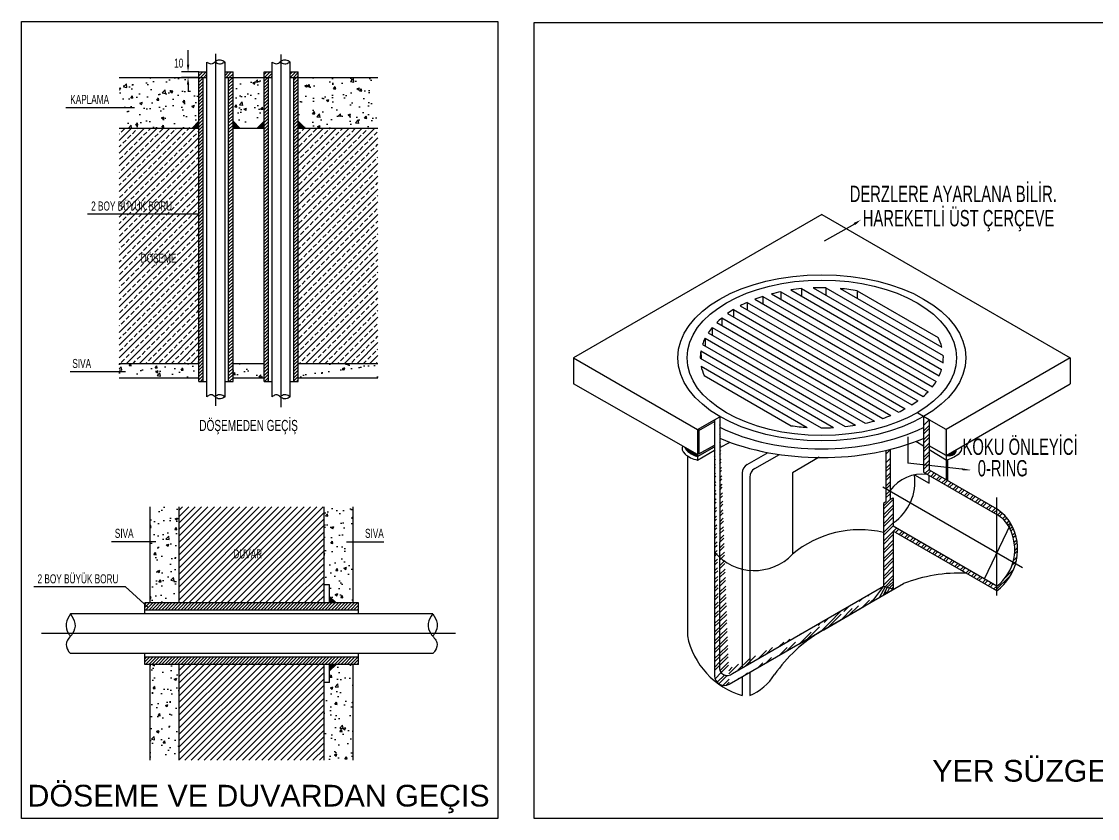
# Model space of a CAD drawing. Header units: centimetres. Extents: x -13133 to 30552, y -2 to 4552.
# Drawn here: x 26789 to 27315, y 938 to 1328 of the extents above; entities that cross this region are included whole.
import ezdxf
from ezdxf.enums import TextEntityAlignment as Align

# ---------------------------------------------------------------- set-up
doc = ezdxf.new("R2010")
doc.units = ezdxf.units.CM
for name, color, linetype in [('MEP-DETAYLAR', 111, 'CONTINUOUS'), ('MTY-CİHAZ', 135, 'CONTINUOUS'), ('ROTAS-VANA', 1, 'CONTINUOUS'), ('T-DETAIL-YAZI', 3, 'CONTINUOUS')]:
    doc.layers.add(name, color=color, linetype=linetype)
doc.layers.add('Renkli Tarama', color=7, linetype='CONTINUOUS', lineweight=0)
doc.styles.add('ÇAP', font='arial.ttf')

# ---------------------------------------------------------------- blocks, each defined once
blk = doc.blocks.new('SIHHİ DETAYLAR')
at = {"layer": 'MEP-DETAYLAR'}
h = blk.add_hatch(dxfattribs=at)
h.set_pattern_fill('AR-CONC', color=11, scale=1.772087011205203, angle=-6.4659804971e-05, style=0)
h.set_pattern_definition([(49.99993534019501, (299.5303438195551, 1462.376774591161), (12.71047327745981, -1.112036777387032), [1.329065258403902, -14.61971784244293]), (354.999935340195, (299.5303438195551, 1462.376774591161), (-2.458779318135567, 13.32950187541127), [1.063252206723122, -11.69577427395434]), (100.4513353401949, (300.5895498926693, 1462.284104940889), (10.25170339968811, 12.21745700566372), [1.129531627907506, -12.42484829684166]), (46.18413534019505, (299.5303478191781, 1465.920948613551), (18.91243669080594, -2.93316229718708), [1.993597887605849, -21.92957676366436]), (96.63553534019479, (301.1063840497227, 1465.676517433137), (16.5630558844655, 17.26219757221906), [1.694297495023858, -18.63726946815634]), (351.184135340195, (299.5303478191781, 1465.920948613551), (16.5630424092633, 17.2622105089104), [1.594878310084683, -17.54366141093152]), (20.99993534019503, (301.302433830424, 1465.034903108084), (10.57770428779004, -7.134769003362988), [1.329065258403902, -14.61971784244293]), (325.999935340195, (301.302433830424, 1465.034903108084), (4.311773895142836, 12.85028489408108), [1.063252206723122, -11.69577427395434]), (71.45133534019503, (302.1839088095876, 1464.440338461369), (14.88948251640694, 5.715504236200883), [1.129531627907518, -12.42484829684183]), (37.49993534019502, (299.5303438195551, 1462.376774591161), (0.2154898740271162, 5.89916850166283), [0, -11.55400731305791, 0, -11.87298297507485, 0, -11.74007644923446]), (7.499935340195024, (299.5303438195551, 1462.376774591161), (4.661828991078278, 6.989313455946337), [0, -6.769372382803876, 0, -11.28819426137714, 0, -4.474519703293138]), (327.499935340195, (295.5785897845344, 1462.376779050857), (9.459797603241471, -0.3997026280313822), [0, -4.430217528012986, 0, -13.82227868740051, 0, -18.34110056597377]), (317.499935340195, (293.8065027733392, 1462.376781050698), (10.33456836000165, 1.773935726647232), [0, -5.75928278641691, 0, -9.179410718042952, 0, -13.02483953235824])])
h.paths.add_polyline_path([(1282.466695033625, 976.0572968008345), (1285.873217112123, 979.4638111906823), (1285.873241265624, 1000.866511113301), (1246.887327019212, 1000.866555109969), (1246.887299021327, 976.057336953061)])
h.paths.add_polyline_path([(1302.530835017474, 979.463792392111), (1305.93734940738, 976.0572703135549), (1314.387235887669, 976.0572607776267), (1317.793757966166, 979.4637751674745), (1317.793782119668, 1000.866475090151), (1302.530859170976, 1000.86649231473)])
h.paths.add_polyline_path([(1373.437286273722, 976.0571941381204), (1373.437314271548, 1000.866412294912), (1334.45140002502, 1000.866456291522), (1334.451375871518, 979.4637563689612), (1337.857890261424, 976.057234290347)])
h.paths.add_polyline_path([(1373.437148284254, 853.7831903650076), (1373.437156283617, 860.8715384097886), (1334.451242037088, 860.8715824064566), (1334.451234037726, 853.7832343616172)])
h.paths.add_polyline_path([(1317.793616132374, 853.7832531601889), (1317.793624131736, 860.8716012050281), (1302.530701183044, 860.8716184296064), (1302.530693183682, 853.7832703848252)])
h.paths.add_polyline_path([(1285.873075278388, 853.7832891833388), (1285.873083277692, 860.8716372281197), (1246.887169031281, 860.871681224904), (1246.88716103186, 853.7833331800648)])
h = blk.add_hatch(dxfattribs=at)
h.set_pattern_fill('ANSI31', color=11, scale=8.860435056026018, angle=-6.4659804971e-05, style=0)
h.set_pattern_definition([(44.99993534019503, (299.5303438195551, 1462.376774591161), (-0.7831583302309574, 0.7831600978627962), [])])
h.paths.add_polyline_path([(1285.873244265414, 1003.524641630123), (1285.873241265624, 1000.866511113301), (1289.77183269037, 1000.866506713675), (1289.77183569016, 1003.524637230439)])
h.paths.add_polyline_path([(1298.632270746137, 1003.524627231236), (1298.632267746405, 1000.866496714414), (1302.530859170976, 1000.86649231473), (1302.530862170766, 1003.524622831552)])
h.paths.add_polyline_path([(1317.793785119458, 1003.524605606915), (1317.793782119668, 1000.866475090151), (1321.692373544298, 1000.866470690409), (1321.692376544088, 1003.524601207289)])
h.paths.add_polyline_path([(1334.45140002502, 1000.866456291522), (1334.45140302481, 1003.524586808402), (1330.552811600181, 1003.524591208028), (1330.55280860039, 1000.866460691206)])
h.paths.add_polyline_path([(1334.45140002502, 1000.866456291522), (1332.324895611586, 1000.866458691365), (1332.324727624451, 852.0111497502656), (1334.451232037885, 852.011147350422)])
h.paths.add_polyline_path([(1319.920286533103, 1000.866472690366), (1317.793782119668, 1000.866475090151), (1317.793614132533, 852.0111661489937), (1319.920118545968, 852.0111637492082)])
h.paths.add_polyline_path([(1302.530859170976, 1000.86649231473), (1300.4043547576, 1000.866494714573), (1300.404186770407, 852.0111857734155), (1302.530691183841, 852.0111833735718)])
h.paths.add_polyline_path([(1287.999745679117, 1000.866508713458), (1285.873241265624, 1000.866511113301), (1285.873073278489, 852.0112021721434), (1287.999577691924, 852.011199772358)])
h = blk.add_hatch(dxfattribs=at)
h.set_pattern_fill('ANSI33', color=11, scale=17.72087011205204, angle=-6.4659804971e-05, style=0)
h.set_pattern_definition([(44.99993534019503, (-23228.76909131723, -5139.12086246931), (-3.132633320923829, 3.132640391451184), []), (44.99993534019503, (-23225.6364544663, -5139.12086600461), (-3.132633320923829, 3.132640391451184), [2.215108764006496, -1.107554382003248])])
h.paths.add_polyline_path([(1373.437286273722, 976.0571941381204), (1334.451372027193, 976.0572381347301), (1334.451242037088, 860.8715824064566), (1373.437156283617, 860.8715384097886)])
h.paths.add_polyline_path([(1285.873213267798, 976.0572929564514), (1246.887299021327, 976.057336953061), (1246.887251686043, 934.1130080246367), (1285.873165932513, 934.112964028027)])
h.paths.add_polyline_path([(1285.873165932513, 934.112964028027), (1246.887251686043, 934.1130080246367), (1246.887169031281, 860.871681224904), (1285.873083277692, 860.8716372281197)])
h.paths.add_polyline_path([(1231.816083395824, 934.3837837356842), (1275.211118896346, 934.3837347632506), (1275.211127824295, 942.2948374918195), (1231.816092323773, 942.2948864642531)], flags=9)
h.paths.add_polyline_path([(1255.844209238683, 907.8157115220674), (1273.965908555692, 907.8156910712133), (1273.965918911999, 916.9925702364416), (1255.844219595048, 916.9925906872377)], flags=24)
h = blk.add_hatch(dxfattribs=at)
h.set_pattern_fill('STEEL', color=256, scale=0.9569269860508102, angle=-6.4659804971e-05, style=0)
h.set_pattern_definition([(44.99993534019503, (1560.380687567638, 806.388622448081), (-2.148359931489562, 2.148364780457221), []), (44.99993534019503, (1560.380689282028, 807.9077440354158), (-2.148359931489562, 2.148364780457221), [])])
edge = h.paths.add_edge_path()
edge.add_line((1546.962808889628, 709.1149151446879), (1620.779866720433, 751.7331022833823))
edge.add_line((1545.290545408148, 703.7667519863462), (1630.631717688811, 753.0383723609848))
edge.add_arc((1544.338097678614, 711.8437234581797), 3.786225526613311, 168.0276347217708, 313.8860463399098)
edge.add_arc((1542.989190049702, 708.0679125636233), 4.878136816581926, 181.8506613794794, 298.1492093343167)
edge.add_line((1540.63436884433, 834.761336918862), (1540.634230878495, 712.5083400719449))
edge.add_line((1538.113739201333, 833.3060545059852), (1538.113597688905, 707.9103754840326))
for points in [[(1530.433578521886, 828.8719232276198), (1529.826503007032, 828.5214289267896), (1529.826488608145, 815.7624024461256), (1529.826488083228, 815.2972647918504), (1538.11372420151, 820.0145881185889), (1538.113725073985, 820.7876616061549), (1530.433564627776, 816.5602185003225)], [(1650.722311733814, 829.0358924451284), (1651.329386458092, 828.6853967781063), (1651.329372059263, 815.9263702974422), (1651.329371534346, 815.4612326418865), (1643.042146062769, 820.1785746733659), (1643.042146935244, 820.9516481595928), (1650.722297839704, 816.7241877205087)]]:
    blk.add_hatch(color=256, dxfattribs=at).paths.add_polyline_path(points)
h = blk.add_hatch(color=256, dxfattribs=at)
edge = h.paths.add_edge_path()
edge.add_ellipse((1530.537575509457, 818.9359764193067), major_axis=(-6.98525828184311, 2.312643986302901), ratio=0.500845859681839, start_angle=11.55535968878548, end_angle=97.26086579042406)
edge.add_line((1529.826488083228, 815.2972647918504), (1529.826488608116, 815.7624024460673))
edge.add_line((1529.826488608145, 815.7624024461256), (1529.826489131374, 816.2260617953725))
edge.add_line((1529.826489131374, 816.2260617953725), (1523.632666109333, 819.7548215317656))
h = blk.add_hatch(color=256, dxfattribs=at)
edge = h.paths.add_edge_path()
edge.add_ellipse((1652.697632722847, 819.2929378726985), major_axis=(2.653255713844649, 2.653249725312689), ratio=0.9999999999999952, start_angle=202.2681245965282, end_angle=307.7318754034719)
edge.add_line((1656.419748632062, 818.8182241171598), (1651.247681128297, 815.8321373336368))
h = blk.add_hatch(dxfattribs=at)
h.set_pattern_fill('AR-CONC', color=11, scale=1.772087011205203, angle=-6.4659804971e-05, style=0)
h.set_pattern_definition([(49.99993534019501, (294.4546268504055, 1463.14574162889), (12.71047327745981, -1.112036777387032), [1.329065258403902, -14.61971784244293]), (354.999935340195, (294.4546268504055, 1463.14574162889), (-2.458779318135567, 13.32950187541127), [1.063252206723122, -11.69577427395434]), (100.4513353401949, (295.5138329235197, 1463.053071978676), (10.25170339968811, 12.21745700566372), [1.129531627907506, -12.42484829684166]), (46.18413534019505, (294.4546308500867, 1466.689915651339), (18.91243669080594, -2.93316229718708), [1.993597887605849, -21.92957676366436]), (96.63553534019479, (296.0306670805731, 1466.445484471042), (16.5630558844655, 17.26219757221906), [1.694297495023858, -18.63726946815633]), (351.184135340195, (294.4546308500867, 1466.689915651339), (16.5630424092633, 17.2622105089104), [1.594878310084683, -17.54366141093152]), (20.99993534019503, (296.2267168613907, 1465.80387014593), (10.57770428779004, -7.134769003362988), [1.329065258403902, -14.61971784244293]), (325.999935340195, (296.2267168613907, 1465.80387014593), (4.311773895142836, 12.85028489408108), [1.063252206723122, -11.69577427395434]), (71.45133534019503, (297.1081918404962, 1465.209305499156), (14.88948251640694, 5.715504236200883), [1.129531627907518, -12.42484829684183]), (37.49993534019502, (294.4546268504055, 1463.14574162889), (0.2154898740271162, 5.89916850166283), [0, -11.55400731305791, 0, -11.87298297507485, 0, -11.74007644923446]), (7.499935340195024, (294.4546268504055, 1463.14574162889), (4.661828991078278, 6.989313455946337), [0, -6.769372382803876, 0, -11.28819426137714, 0, -4.474519703293138]), (327.499935340195, (290.502872815443, 1463.145746088645), (9.459797603241471, -0.3997026280313822), [0, -4.430217528012986, 0, -13.82227868740051, 0, -18.34110056597377]), (317.499935340195, (288.7307858042477, 1463.145748088486), (10.33456836000165, 1.773935726647232), [0, -5.75928278641691, 0, -9.179410718042952, 0, -13.02483953235824])])
h.paths.add_polyline_path([(1276.189859903505, 790.5958074953523), (1262.013163813884, 790.5958234941354), (1262.013110817963, 743.6355176971992), (1276.189806907583, 743.6355016984162)])
h.paths.add_polyline_path([(1262.013023824576, 666.5497327098274), (1276.189719914313, 666.5497167110443), (1276.189772910176, 713.5100225079805), (1262.013076820614, 713.5100385067635)])
h.paths.add_polyline_path([(1349.731373875955, 704.6495044582407), (1347.073243359133, 704.6495074580889), (1347.073200362414, 666.549636717129), (1361.249896452093, 666.5496207184041), (1361.249949448014, 713.5099265152821), (1352.927336873981, 713.5099359075539), (1349.731380268436, 710.3139865154517)])
h.paths.add_polyline_path([(1349.731421479286, 746.8313717035925), (1352.927370871446, 743.6354150980478), (1361.249983445421, 743.6354057057179), (1361.250036441342, 790.595711502654), (1347.073340351722, 790.5957275014371), (1347.073297355004, 752.4958567605353), (1349.731427871826, 752.4958537608036)])
h = blk.add_hatch(dxfattribs=at)
h.set_pattern_fill('ANSI31', color=11, scale=17.72087011205204, angle=-6.4659804971e-05, style=0)
h.set_pattern_definition([(44.99993534019503, (-23233.84480828632, -5138.351895431522), (-1.566316660461914, 1.566320195725592), [])])
h.paths.add_polyline_path([(1347.073340351722, 790.5957275014371), (1276.189859903505, 790.5958074953523), (1276.189806907583, 743.6355016984162), (1347.073287355801, 743.635421704559)])
h.paths.add_polyline_path([(1347.073253358336, 713.5099425140651), (1276.189772910176, 713.5100225079805), (1276.189719914255, 666.5497167110443), (1347.073200362414, 666.549636717129)])
h.paths.add_polyline_path([(1301.582970806077, 764.2740144617273), (1316.32926629213, 764.2739978201571), (1316.329273791547, 770.919324112183), (1301.582978305494, 770.9193407537532)], flags=24)
h = blk.add_hatch(dxfattribs=at)
h.set_pattern_fill('ANSI31', color=11, scale=8.860435056026018, angle=-6.4659804971e-05, style=0)
h.set_pattern_definition([(44.99993534019503, (294.4546268504055, 1463.14574162889), (-0.7831583302309574, 0.7831600978627962), [])])
h.paths.add_polyline_path([(1363.908109962503, 740.0912286835955), (1363.908113962185, 743.635402705986), (1259.354980301199, 743.6355206969891), (1259.35497630146, 740.0913466745405)])
h.paths.add_polyline_path([(1259.354950303415, 717.0542155288858), (1259.354946303792, 713.5100415064953), (1363.908079964836, 713.5099235155503), (1363.908083964517, 717.0540975379408)])
at = {"layer": 'MEP-DETAYLAR', "color": 41}
for p, q in [((1280.524450498371, 1007.068821688765), (1280.524458536383, 1014.191405344114)), ((1294.201868806005, 840.114947561582), (1294.202063235017, 1012.400714121642)), ((1326.122408871219, 839.4159849457791), (1326.122603694646, 1012.0512121442)), ((1285.873241265624, 1000.866511113301), (1277.33468687869, 1000.86652074923)), ((1285.873244265414, 1003.524641630123), (1277.33468987848, 1003.52465126611)), ((1280.524439499277, 997.3223431271618), (1280.524435499537, 993.7781691047712)), ((1254.377620726562, 985.975749691599), (1220.767069800495, 985.9757876220392)), ((1231.377655841323, 934.1130255276221), (1285.873165932513, 934.112964028027)), ((1606.543450185389, 929.0886064556543), (1591.683802597748, 920.7117173770093)), ((1570.547476620413, 895.9326975452713), (1570.547472463862, 892.249483858759)), ((1570.547476620413, 895.9326975452713), (1646.586351380159, 852.0315183160709)), ((1575.415506099991, 896.8053481782554), (1648.09783929761, 854.8420741753071)), ((1580.660368736717, 897.4604335146723), (1580.660364580049, 893.7772198294405)), ((1580.660368736717, 897.4604335146723), (1649.232494057563, 857.8701953221461)), ((1586.355083637987, 897.8557958513265), (1649.91729655367, 861.1580394724732)), ((1592.617164519848, 897.923588432488), (1592.617160363297, 894.2403747472562)), ((1592.617164519848, 897.923588432488), (1650.034733068722, 864.7734533798066)), ((1599.656085747643, 897.5428708630498), (1649.375329237315, 868.837377437565)), ((1607.920162958733, 896.4548073101322), (1607.920158802124, 892.7715936249587)), ((1607.920162958733, 896.4548073101322), (1647.490769423253, 873.6086474749027)), ((1554.080479890515, 890.7070829729782), (1554.080475733906, 887.0238692851854)), ((1554.080479890515, 890.7070829729782), (1637.535278522118, 842.5243069427088)), ((1557.79357382108, 892.2465376915061), (1640.201701988699, 844.6680587112204)), ((1561.76432308933, 893.6372346458375), (1561.764318932779, 889.9540209579864)), ((1561.76432308933, 893.6372346458375), (1642.61047011736, 846.9605682466063)), ((1566.008058543608, 894.8703225378995), (1644.746252059762, 849.4106868390227)), ((1544.414156729588, 885.2383035367237), (1628.063049492077, 836.9434669138282)), ((1547.393488635891, 887.2013970619302), (1547.393484479282, 883.5181833767565)), ((1547.393488635891, 887.2013970619302), (1631.463234982861, 838.6635798782808)), ((1550.615409378486, 889.024431491911), (1634.620831637177, 840.5237519327201)), ((1539.202664133976, 880.8807358565973), (1620.515507294214, 833.9346216210978)), ((1541.681115450861, 883.1330136811011), (1541.681111294252, 879.44979999325)), ((1541.681115450861, 883.1330136811011), (1624.416573374008, 835.3655502863112)), ((1535.07112336054, 875.8996560805243), (1611.888013273769, 831.5492884244303)), ((1536.992492919555, 878.4735660416773), (1536.992488762946, 874.790352357726)), ((1536.992492919555, 878.4735660416773), (1616.346161111432, 832.6585849490365)), ((1532.227763929346, 870.1748425217228), (1601.972337911255, 829.9076890116557)), ((1533.468388461566, 873.141781829705), (1533.468384305015, 869.4585681431927)), ((1533.468388461566, 873.141781829705), (1607.111230775481, 830.6239561868133)), ((1531.130875132687, 863.4417010369943), (1590.310191914032, 829.2744175182887)), ((1531.414343614888, 866.9612560958485), (1531.564392277214, 863.1914091457728)), ((1531.414343614888, 866.9612560958485), (1596.406240828626, 829.4380689518875)), ((1531.554631473671, 859.5138284773566), (1583.506918175902, 829.5190835948451)), ((1249.902742677805, 856.6740666552213), (1222.867645694205, 856.6740971650579)), ((1533.042586722586, 854.9715387869509), (1575.639445530076, 830.3781667943113)), ((1632.695121172408, 824.8835850804463), (1632.695106652856, 812.0176129491301)), ((1659.195957610325, 809.0341691875947), (1632.695106652856, 812.0176129491301)), ((1688.771377689845, 760.7746395785944), (1620.425694402365, 800.2341410633526)), ((1676.234155384765, 747.2961888104328), (1676.234209380695, 795.1425381129374)), ((1670.134790268901, 755.3619862835039), (1683.160726006259, 782.3796896498533)), ((1264.711104591115, 773.5303692505695), (1243.008041080291, 773.5303937430144)), ((1358.053664012201, 773.5302639110013), (1376.333139978902, 773.5302432821481)), ((1205.146417252807, 751.5991467118147), (1249.734477338992, 751.5990963929798)), ((1249.734477338992, 751.5990963929798), (1260.87984786593, 741.5037255537463)), ((1411.447366980166, 728.5726094614365), (1208.876659728965, 728.5728380678338))]:
    blk.add_line(p, q, dxfattribs=at)
at = {"layer": 'MEP-DETAYLAR'}
for p, q in [((1289.771656225755, 844.4992028918932), (1289.771841167851, 1008.378501594299)), ((1298.632091281732, 844.499192892632), (1298.632276223827, 1008.37849159498)), ((1321.692197079683, 844.4991668686853), (1321.692382021894, 1008.378465571091)), ((1330.552632135775, 844.499156869424), (1330.552817077871, 1008.37845557183)), ((1590.599647626397, 933.7833288096007), (1469.053516774788, 863.6088203326217)), ((1590.599647626397, 933.7833288096007), (1712.145620090654, 863.6085459967144)), ((1469.053516774788, 863.6088203326217), (1469.0535023759, 850.8497938532382)), ((1469.053516774788, 863.6088203326217), (1529.826503007032, 828.5214289307477)), ((1712.145620090654, 863.6085459967144), (1651.372554664733, 828.5212917628232)), ((1712.145620090654, 863.6085459967144), (1712.145605691825, 850.8495195173891)), ((1529.826489131374, 816.2260617953725), (1469.0535023759, 850.8497938532382)), ((1651.372540265845, 815.7622652782011), (1712.145605691825, 850.8495195173891)), ((1529.826503007032, 828.5214289307477), (1538.113739201333, 833.3060545059852)), ((1530.433577505464, 827.971185387636), (1538.113738191198, 832.4109954336309)), ((1538.113739201333, 833.3060545059852), (1538.113597688905, 707.9103754840326)), ((1538.113739201333, 833.3060545059852), (1540.63436884433, 834.761336918862)), ((1540.63436884433, 834.761336918862), (1540.634230878495, 712.5083400719449)), ((1643.085329269466, 833.3059360427432), (1637.560512339405, 836.4956989004859)), ((1640.322920804377, 834.9008174703339), (1640.322889936273, 807.5482437097234)), ((1640.32291580789, 830.4733120365418), (1643.085329190187, 833.2357191845657)), ((1643.085329269466, 833.3059360427432), (1643.085301548126, 808.7417708851862)), ((1651.372554664733, 828.5212917628232), (1643.085329269466, 833.3059360427432)), ((1529.826503007032, 828.5214289307477), (1529.826488608145, 815.7624024461256)), ((1530.433578521886, 828.8719232288421), (1530.433564627776, 816.560218502942)), ((1640.322910958901, 826.1765873248805), (1643.085324341198, 828.9389944690629)), ((1640.322912673233, 827.6957089148927), (1643.085326055588, 830.4581160616361)), ((1651.372554664733, 828.5212917628232), (1651.372540265845, 815.7622652782011)), ((1540.634351752116, 819.6158126702647), (1545.709601602226, 822.2375712749199)), ((1640.322904336615, 820.3085635835886), (1636.543836671626, 822.6251217502285)), ((1640.322902975313, 819.1022594916868), (1643.085316357668, 821.8646666384884)), ((1640.322906109912, 821.8798626119969), (1643.085319492209, 824.6422697587403)), ((1640.322907824244, 823.3989842032897), (1643.085321206658, 826.1613913527108)), ((1529.826486087811, 813.5290872527402), (1538.113722281996, 818.3137128345551)), ((1529.826488083228, 815.2972647918504), (1538.11372420151, 820.0145881185889)), ((1530.433564627776, 816.560218502942), (1538.113725073985, 820.7876616074936)), ((1554.112923248904, 811.384334567061), (1564.293964631506, 817.2124408550443)), ((1557.782890463015, 809.3415336423204), (1569.93237959774, 816.2705833168583)), ((1622.010333289741, 818.2832139439996), (1622.010304830095, 793.0648038536892)), ((1622.010331229365, 816.4574886531337), (1624.417034131125, 818.8641861227806)), ((1624.098634416412, 818.7844205420114), (1624.098606682266, 794.2089330738526)), ((1640.322896411992, 813.286413188791), (1643.085309794289, 816.048820338212)), ((1640.322898126323, 814.8055347800836), (1643.085311508738, 817.5679419255466)), ((1640.322901260981, 817.5831379003939), (1643.085314643278, 820.3455450471373)), ((1651.372537745512, 813.5289500847575), (1643.085312690527, 818.6152148019173)), ((1651.372540265845, 815.7622652782011), (1643.085314870521, 820.5469095647568)), ((1524.835976583592, 815.6109280521631), (1524.835877168516, 727.518123533111)), ((1529.826488608145, 815.7624024461256), (1529.826486087811, 813.5290872527402)), ((1589.275687537796, 814.8932806723168), (1576.189504542272, 807.3379890884972)), ((1622.010323245835, 809.3831608199398), (1624.098626163439, 811.4714590244693)), ((1622.010326380376, 812.1607639401918), (1624.098629298096, 814.2490621460602)), ((1640.322891562944, 808.9896884771878), (1643.085304945358, 811.7520956239314)), ((1640.322893277392, 810.5088100658614), (1643.085306659748, 813.2712172138854)), ((1651.372540265845, 815.7622652782011), (1651.372526943451, 803.9571266052664)), ((1652.091204632947, 813.6980745638139), (1652.072883539717, 803.5527744819992)), ((1551.705319179688, 807.2319363602437), (1551.705211541964, 711.8529354563215)), ((1576.236962391529, 807.3653888197149), (1576.236917307484, 767.4159018740174)), ((1622.010316682455, 803.5673145169857), (1624.098619600176, 805.6556127215154)), ((1622.010318396846, 805.0864361082785), (1624.098621314508, 807.174734312808)), ((1622.010321531386, 807.8640392298693), (1624.098624449165, 809.9523374370765)), ((1635.972419946222, 806.3161134688415), (1643.089296940947, 802.2071719122468)), ((1640.322889936273, 807.5482437097234), (1676.234199982602, 786.8147851516842)), ((1641.169979838247, 807.059174852271), (1643.085301810759, 808.9744925023406)), ((1642.133063707151, 806.5031366723706), (1643.900845921307, 808.2709148937137)), ((1643.085301548126, 808.7417708851862), (1676.234203129424, 789.6031937548541)), ((1643.089296940947, 802.2071719122468), (1643.08700704365, 805.9523757924907)), ((1643.893992377445, 805.4864613804383), (1645.66177459131, 807.2542396070202)), ((1644.857076246931, 804.9304232004796), (1646.624858460738, 806.6982014231615)), ((1646.618004917225, 803.9137479084892), (1648.385787130799, 805.6815261324517)), ((1555.368612961552, 805.1853223612997), (1555.368510020373, 713.9679363083559)), ((1622.010311833466, 799.2705898053827), (1624.098614751245, 801.3588880099122)), ((1622.010313547798, 800.7897113966754), (1624.098616465518, 802.8780096012051)), ((1647.581088786654, 803.357709731208), (1649.348871000286, 805.1254879512124)), ((1649.342017456423, 802.3410344379371), (1651.109799670346, 804.1088126592804)), ((1650.305101325619, 801.7849962566979), (1652.072883539717, 803.5527744819992)), ((1652.066029995971, 800.7683209660463), (1653.833812209778, 802.5360991886699)), ((1653.029113865166, 800.2122827834683), (1654.796896079031, 801.9800610100501)), ((1654.790042535227, 799.1956074968328), (1656.557824748859, 800.9633857168374)), ((1655.753126404714, 798.6395693129161), (1657.520908618229, 800.4073475382174)), ((1622.010306984535, 794.9738650937798), (1624.098609902256, 797.0621632982511)), ((1622.010308698926, 796.4929866824531), (1624.098611616588, 798.5812848869245)), ((1624.098606682266, 794.2089330738526), (1625.5476801045, 795.0455538236419)), ((1625.5476801045, 795.0455538236419), (1625.54766437161, 781.104442513606)), ((1657.514055074775, 797.6228940222645), (1659.281837288581, 799.3906722475657)), ((1658.477138944145, 797.0668558410835), (1660.244921157951, 798.8346340663265)), ((1660.238067614206, 796.050180549093), (1662.005849828361, 797.8179587731138)), ((1661.201151483634, 795.4941423718119), (1662.968933697731, 797.2619205944357)), ((1662.962080153695, 794.4774670785409), (1664.729862367559, 796.245245299884)), ((1663.925164023181, 793.9214288973016), (1665.692946236755, 795.6892071225446)), ((1620.779912562692, 792.3544383962289), (1620.779866720433, 751.7331022833823)), ((1620.779904432362, 785.1500255928258), (1625.54767431767, 789.9177847193787)), ((1620.779906146694, 786.6691471814992), (1625.547676032059, 791.4369063067134)), ((1620.779909281293, 789.4467503044871), (1625.5476791666, 794.2145094283042)), ((1620.779910995625, 790.9658718931023), (1624.098606767599, 794.2845601739828)), ((1622.010304830095, 793.0648038536892), (1620.779912562692, 792.3544383962289)), ((1665.686092693242, 792.90475360665), (1667.453874907049, 794.672531829332)), ((1666.649176562612, 792.348715424072), (1668.416958776186, 794.1164936506538)), ((1668.410105232673, 791.3320401373785), (1670.177887446363, 793.0998183600605)), ((1669.37318910216, 790.7760019535198), (1671.140971315734, 792.5437801787629)), ((1671.13411777222, 789.75932666281), (1672.901899985794, 791.5271048881114)), ((1672.097201641125, 789.2032884816289), (1673.864983855281, 790.9710667069303)), ((1673.85813031171, 788.1866131896968), (1675.625912525342, 789.9543914162786)), ((1620.779899583373, 780.8533008786034), (1625.54766946868, 785.6210600050399)), ((1620.779901297705, 782.3724224725737), (1625.547671183129, 787.1401815951103)), ((1674.821214180847, 787.6305750124156), (1676.56878124224, 789.3781381281442)), ((1676.587987006758, 786.6197438591626), (1678.153952752763, 788.1857060751644)), ((1677.523878333333, 786.0365132028818), (1678.968879839812, 787.4815114464727)), ((1679.078404484724, 784.8134358589303), (1680.365313395276, 786.1003418621257)), ((1679.845895071106, 784.0618048339384), (1681.077907418483, 785.2938144006184)), ((1620.779894734442, 776.5565761670003), (1625.547664619749, 781.3243352921563)), ((1620.779896448774, 778.0756977582932), (1625.54766633414, 782.8434568834491)), ((1676.234160513151, 751.8405040538055), (1625.54766437161, 781.104442513606)), ((1625.659264156187, 778.6583345895633), (1627.169186696876, 780.1682537224842)), ((1626.622348025557, 778.1022964110015), (1628.132270566071, 779.6122155425837)), ((1681.098538434133, 782.5368453837581), (1682.286027768801, 783.7243320381385)), ((1681.69880538393, 781.6179911025101), (1682.893661995418, 782.8128450168296)), ((1682.663765899022, 779.8053494526539), (1683.873732515087, 781.0153133381973)), ((1683.145464264555, 778.7679268564096), (1684.350479753513, 779.9729396213661)), ((1620.779886750795, 769.4822483350289), (1625.547656636219, 774.250007460243)), ((1620.779889885453, 772.2598514580168), (1625.54765977076, 777.0276105805533)), ((1620.779891599784, 773.7789730454095), (1625.54766148515, 778.5467321719043)), ((1625.547661683755, 778.7227684767568), (1625.547629385721, 750.1030802626046)), ((1676.234157825354, 749.4588300168979), (1625.547661683755, 778.7227684767568)), ((1628.383276695618, 777.0856211177306), (1629.893199236132, 778.5955402505933)), ((1629.346360565105, 776.5295829390525), (1630.856283105619, 778.0395020733122)), ((1631.107289235165, 775.5129076484591), (1632.61721177533, 777.0228267787024)), ((1632.070373104594, 774.9568694672197), (1633.580295644817, 776.4667885987437)), ((1633.831301774655, 773.9401941738906), (1635.34122431511, 775.4501133081503)), ((1634.794385644025, 773.3841559953289), (1636.304308184597, 774.8940751255722)), ((1636.555314314144, 772.367480700719), (1638.065236854891, 773.877399838937)), ((1683.908186631568, 776.7530475138337), (1685.117368704989, 777.9622268602252)), ((1684.254677183984, 775.5804174077348), (1685.474734677409, 776.8004721442121)), ((1684.739852467784, 773.2879916095408), (1686.000414127891, 774.5485504242242)), ((1620.779881901864, 765.1855236220872), (1625.54765178723, 769.9532827460207)), ((1620.779885036521, 767.9631267437944), (1625.547654921829, 772.7308858689503)), ((1637.518398183572, 771.811442523438), (1639.028320723795, 773.3213616550202)), ((1639.279326853633, 770.794767230167), (1640.789249394147, 772.3046863644267)), ((1640.242410722538, 770.2387290514889), (1641.752333263285, 771.7486481831293)), ((1642.003339393181, 769.2220537582762), (1643.513261933578, 770.731972891197)), ((1642.966423262318, 768.6660155796562), (1644.476345802832, 770.1759347139159)), ((1644.72735193267, 767.6493402890046), (1646.237274472893, 769.1592594206448)), ((1645.69043580204, 767.0933021077653), (1647.200358342321, 768.6032212393475)), ((1684.911657495715, 771.9406763742445), (1686.209252758708, 773.2382687063073)), ((1684.920458566455, 767.6527575610671), (1686.421457001532, 769.153752608283)), ((1685.012574887427, 769.2639935479965), (1686.41926500987, 770.6706804962595)), ((1620.779875338485, 759.3696773205883), (1625.547645223909, 764.1374364457442)), ((1620.779877052875, 760.8887989105424), (1625.547646938183, 765.6565580344176)), ((1620.779880187474, 763.6664020309108), (1625.54765007284, 768.434161157289)), ((1647.451364471868, 766.0766268171137), (1648.961287012382, 767.586545948754)), ((1648.414448341355, 765.5205886359327), (1649.924370881752, 767.030507766176)), ((1650.175377011415, 764.503913345281), (1651.685299551871, 766.0138324794825)), ((1651.138460880844, 763.9478751640416), (1652.648383421299, 765.4577942956239)), ((1652.899389550672, 762.9311998733901), (1654.40931209136, 764.4411190049723)), ((1653.862473420042, 762.3751616921508), (1655.372395960847, 763.8850808236748)), ((1683.699146372557, 762.1347282596397), (1685.801426982623, 764.2370041263056)), ((1684.354556966806, 764.3092572524328), (1686.15204863972, 766.1067448682733)), ((1620.779870489554, 755.0729526089272), (1625.54764037492, 759.8407117341412)), ((1620.779872203944, 756.5920741989393), (1625.547642089252, 761.359833325434)), ((1655.623402090394, 761.358486401441), (1657.133324630908, 762.8684055317425)), ((1656.586485959589, 760.8024482202599), (1658.096408500336, 762.3123673545197)), ((1658.347414630116, 759.7857729296084), (1659.857337170339, 761.2956920611905)), ((1659.31049849902, 759.2297347483691), (1660.820421039767, 760.7396538799512)), ((1661.071427169081, 758.2130594577173), (1662.581349709828, 759.7229785892996)), ((1662.034511038568, 757.6570212764782), (1663.544433578849, 759.1669404067796)), ((1663.795439708628, 756.6403459858265), (1665.305362249142, 758.1502651200861)), ((1680.444377067208, 756.1023663140368), (1684.51791459223, 760.1758946460322)), ((1545.290545408148, 703.7667519863462), (1630.631717688811, 753.0383723609848)), ((1620.779867354955, 752.2953494872781), (1625.547637240262, 757.0631086111534)), ((1621.529945121612, 751.5263056856347), (1625.547635525989, 755.5439870198607)), ((1622.51785768225, 751.2539382153191), (1625.547633680224, 753.9084695341298)), ((1664.758523578057, 756.0843078058678), (1666.268446118512, 757.5942269362276)), ((1666.519452248118, 755.0676325139356), (1668.029374788864, 756.577551645576)), ((1667.482536117604, 754.5115943367127), (1668.992458658293, 756.0215134669561)), ((1669.243464787665, 753.4949190420448), (1670.753387328121, 755.0048381723464)), ((1670.206548657035, 752.9388808621442), (1671.716471197549, 754.4487999950652)), ((1671.967477327096, 751.9222055701539), (1673.47739986761, 753.432124701736)), ((1672.930561196525, 751.3661673889146), (1674.44048373698, 752.8760865231743)), ((1675.654573736072, 749.7934539183624), (1683.067449142865, 757.2063125934219)), ((1546.962808889628, 709.1149151446879), (1620.779866720433, 751.7331022833823)), ((1620.779866720433, 751.7331022833823), (1614.886652836168, 743.9479786218726)), ((1621.529945121612, 751.5263056856347), (1618.640035803662, 746.1149896426359)), ((1622.51785768225, 751.2539382153191), (1620.656159239937, 747.2789960196823)), ((1620.779866720433, 751.7331022833823), (1625.917537877452, 750.3166464736568)), ((1623.707263422431, 750.9260190843487), (1622.486373939609, 748.3356682123266)), ((1623.707263422431, 750.9260190843487), (1625.547632391332, 752.7663838982116)), ((1624.898078342783, 750.5977114419802), (1625.547630676999, 751.2472623109352)), ((1674.691489866643, 750.349492098263), (1676.201412406808, 751.8594112299033)), ((1400.235891692311, 738.3191006755223), (1223.027190571913, 738.3193006602232)), ((1400.235869694006, 718.8261435523164), (1223.027168573608, 718.826343536959)), ((1551.70520659606, 707.4702486994793), (1551.705196203955, 698.2617592015885)), ((1555.36850507441, 709.5852495476138), (1555.3684922955, 698.2617550673893))]:
    blk.add_line(p, q, dxfattribs=at)
at = {"layer": 'MEP-DETAYLAR', "color": 11}
for p, q in [((1246.887327019212, 1000.866555109969), (1289.77183269037, 1000.866506713675)), ((1285.873073278489, 852.0112021721434), (1285.873244265414, 1003.524641630123)), ((1285.873244265414, 1003.524641630123), (1289.77183569016, 1003.524637230439)), ((1287.99957769204, 852.011199772358), (1287.999745679117, 1000.866508713458)), ((1298.632267746405, 1000.866496714414), (1321.692373544298, 1000.866470690409)), ((1298.632270746137, 1003.524627231236), (1302.530862170766, 1003.524622831552)), ((1300.404186770407, 852.0111857734155), (1300.4043547576, 1000.866494714573)), ((1302.530691183841, 852.0111833735718), (1302.530862170766, 1003.524622831552)), ((1317.793614132533, 852.0111661489937), (1317.793785119458, 1003.524605606915)), ((1317.793785119458, 1003.524605606915), (1321.692376544088, 1003.524601207289)), ((1319.920118545968, 852.0111637492082), (1319.920286533103, 1000.866472690366)), ((1330.55280860039, 1000.866460691206), (1373.437314271548, 1000.866412294912)), ((1330.552811600181, 1003.524591208028), (1334.45140302481, 1003.524586808402)), ((1332.324727624451, 852.0111497502656), (1332.324895611586, 1000.866458691365)), ((1334.451232037885, 852.011147350422), (1334.45140302481, 1003.524586808402)), ((1282.466695033625, 976.0572968008345), (1285.873217112123, 979.4638111906823)), ((1305.93734940738, 976.0572703135549), (1302.530835017474, 979.463792392111)), ((1314.387235887669, 976.0572607776267), (1317.793757966166, 979.4637751674745)), ((1337.857890261424, 976.057234290347), (1334.451375871518, 979.4637563689612)), ((1246.887299021327, 976.057336953061), (1285.873213267798, 976.0572929564514)), ((1302.53083117315, 976.0572741578798), (1317.793754121841, 976.0572569332435)), ((1334.451372027193, 976.0572381347301), (1373.437286273722, 976.0571941381204)), ((1246.887169031281, 860.871681224904), (1285.873083277692, 860.8716372281197)), ((1302.530701183044, 860.8716184296064), (1317.793624131736, 860.8716012050281)), ((1334.451242037088, 860.8715824064566), (1373.437156283617, 860.8715384097886)), ((1246.88716103186, 853.7833331800648), (1285.873075278388, 853.7832891833388)), ((1302.530693183682, 853.7832703848252), (1317.793616132374, 853.7832531601889)), ((1334.451234037726, 853.7832343616172), (1373.437148284254, 853.7831903650076)), ((1285.873073278489, 852.0112021721434), (1289.771664703236, 852.0111977725173)), ((1298.632099759212, 852.0111877733143), (1302.530691183841, 852.0111833735718)), ((1317.793614132533, 852.0111661489937), (1321.692205557279, 852.0111617493094)), ((1330.552640613255, 852.0111517500482), (1334.451232037885, 852.011147350422)), ((1262.013110817963, 743.6355176971992), (1262.013163813884, 790.5958234941354)), ((1276.189806907583, 743.6355016984162), (1276.189859903505, 790.5958074953523)), ((1347.073287355801, 743.635421704559), (1347.073340351722, 790.5957275014371)), ((1361.249983445421, 743.6354057057179), (1361.250036441342, 790.595711502654)), ((1349.731427871826, 752.4958537608036), (1347.073297355004, 752.4958567605353)), ((1349.731417872565, 743.635418704769), (1349.731427871826, 752.4958537608036)), ((1259.354974301619, 738.3192596633453), (1259.354980301199, 743.6355206969891)), ((1363.908113962185, 743.635402705986), (1259.354980301199, 743.6355206969891)), ((1352.927370871446, 743.6354150980478), (1349.731421479286, 746.8313717035925)), ((1363.908107962721, 738.3191416723421), (1363.908113962185, 743.635402705986)), ((1363.908109962503, 740.0912286835955), (1259.35497630146, 740.0913466745405)), ((1259.354946303792, 713.5100415064953), (1259.354952303256, 718.8263025401393)), ((1363.908083964517, 717.0540975379408), (1259.354950303415, 717.0542155288858)), ((1363.908079964836, 713.5099235155503), (1363.9080859643, 718.8261845491361)), ((1363.908079964836, 713.5099235155503), (1259.354946303792, 713.5100415064953)), ((1262.013023824576, 666.5497327098274), (1262.013076820614, 713.5100385067635)), ((1276.189719914313, 666.5497167110443), (1276.189772910176, 713.5100225079805)), ((1347.073200362414, 666.549636717129), (1347.073253358336, 713.5099425140651)), ((1349.731373875955, 704.6495044582407), (1349.731383875216, 713.5099395143334)), ((1352.927336873981, 713.5099359075539), (1349.731380268436, 710.3139865154517)), ((1361.249896452093, 666.5496207184041), (1361.249949448014, 713.5099265152821)), ((1349.731373875955, 704.6495044582407), (1347.073243359133, 704.6495074580889))]:
    blk.add_line(p, q, dxfattribs=at)
at = {"layer": 'MEP-DETAYLAR'}
for centre, radius, start, end in [((1556.489954109711, 807.2319309606681), 4.784634930254049, 119.7888489185887, 179.9999353399865), ((1560.1532478921, 805.1853169617242), 4.784634930254049, 119.6968096319902, 179.9999353399865), ((1639.61962975387, 787.7360353939584), 18.93466240999824, 82.37190166376293, 145.0562286038809), ((1611.81767592486, 802.9925317400484), 24.38232667778502, 304.2713152382269, 7.834441086130997), ((1669.606069645728, 774.3735749535844), 14.09665999312468, 25.98117322323928, 61.95326925598408), ((1663.782696722832, 770.7309805845725), 22.60974218789613, 31.01132649455444, 56.58397511326397), ((1609.158426824025, 728.2436703736894), 51.1692242410024, 76.87252410586656, 130.0446933091301), ((1660.894871382334, 769.875331703748), 25.53678229066232, 306.9181993593249, 29.31828074369725), ((1662.366713000636, 769.750433818437), 22.65108572949983, 307.7501963934521, 28.472321930428), ((1557.645661585324, 785.2106276727282), 25.73493842162738, 220.6266938812931, 316.254068494525), ((1658.039375688648, 683.2259641257114), 74.99968040366454, 87.6135678288345, 111.4344787097697), ((1658.043973406544, 683.1521631696378), 75.07322630527538, 115.6493243570815, 116.3447095016126), ((-766238.1796450453, 1330663.085943805, 7.64622944e-08), 1535670.29168916, 299.9992570624006, 300.0006135045961), ((1562.578741960169, 735.2148247740696), 38.51964502248725, 191.5259866143618, 253.6033288009299), ((1628.266899222217, 666.0306696878978), 74.17460329582528, 120.7393456955705, 145.015122658164), ((1544.338097678614, 711.8437234581797), 3.786225526613311, 168.0276347217708, 313.8860463399098), ((1542.989190049702, 708.0679125636233), 4.878136816581926, 181.8506613794794, 298.1492093343167), ((1545.447504557378, 722.2344183622625), 25.9444518782509, 292.4820157943234, 328.191155697181)]:
    blk.add_arc(centre, radius, start, end, dxfattribs=at)
at = {"layer": 'MEP-DETAYLAR', "color": 41}
for major_axis, ratio in [((-70.47692691179218, 7.95350789927e-05), 0.5773502691896254), ((-65.93448093620358, 7.44088083779e-05), 0.5773502691896257)]:
    blk.add_ellipse((1590.599568432488, 863.6086831646389), major_axis=major_axis, ratio=ratio, dxfattribs=at)
for major_axis, ratio, start_param, end_param in [((-59.46939697642835, 6.71127898585e-05), 0.577350269189626, 5.056313087746053, 5.138701262830201), ((-59.46939697642835, 6.71127898585e-05), 0.577350269189626, 4.880308989439877, 4.970574131993014), ((-59.46939697642835, 6.71127898585e-05), 0.577350269189626, 4.678456492582714, 4.783822955579774), ((-59.46939697642835, 6.71127898585e-05), 0.577350269189626, 4.416854074747145, 4.559506057048441), ((-59.46939697642835, 6.71127898585e-05), 0.577350269189626, 5.373611979551115, 5.449766490552303), ((-59.46939697642835, 6.71127898585e-05), 0.577350269189626, 5.218610281851292, 5.29672480387933), ((-59.46939697642835, 6.71127898585e-05), 0.577350269189626, 5.525642637785474, 5.601679924246421), ((-59.46939697642835, 6.71127898585e-05), 0.577350269189626, 5.678326383130202, 5.756063197191106), ((-59.46939697642835, 6.71127898585e-05), 0.577350269189626, 5.835434555115192, 5.917088411398645), ((-59.46939697642835, 6.71127898585e-05), 0.577350269189626, 6.001837867561723, 6.090762054324871), ((-59.46939697642835, 6.71127898585e-05), 0.577350269189626, 9.577660884105628, 9.720312866406925), ((-59.46939697642835, 6.71127898585e-05), 0.577350269189626, 6.185387483573224, 6.288050648483212), ((-59.46939697642835, 6.71127898585e-05), 0.577350269189626, 9.353343985574295, 9.458710448571352), ((-59.46939697642835, 6.71127898585e-05), 0.577350269189626, 6.402734773796322, 6.53747643211149), ((-59.46939697642835, 6.71127898585e-05), 0.577350269189626, 9.166592809161054, 9.256857951714192), ((-59.46939697642835, 6.71127898585e-05), 0.577350269189626, 8.998465678323951, 9.080853853408748), ((-59.46939697642835, 6.71127898585e-05), 0.577350269189626, 8.687400450602416, 8.763554961602953), ((-59.46939697642835, 6.71127898585e-05), 0.577350269189626, 8.840442137274739, 8.918556659302796), ((-59.46939697642835, 6.71127898585e-05), 0.577350269189626, 8.535487016908053, 8.611524303368595), ((-59.46939697642835, 6.71127898585e-05), 0.577350269189626, 8.220078529755424, 8.301732386038877), ((-59.46939697642835, 6.71127898585e-05), 0.577350269189626, 8.381103743962964, 8.458840558024193), ((-77.23049916370277, 8.71566641841e-05), 0.577350269189626, 0.86720333275629, 2.270290776391504), ((-59.46939697642835, 6.71127898585e-05), 0.577350269189626, 7.599690509042579, 7.734432167357746), ((-59.46939697642835, 6.71127898585e-05), 0.577350269189626, 7.849116292670857, 7.951779457580845), ((-59.46939697642835, 6.71127898585e-05), 0.577350269189626, 8.046404886829198, 8.135329073592345), ((-84.55663311054712, 9.54244004157e-05), 0.5773502691896257, 0.9386127810811215, 2.199440046845303)]:
    blk.add_ellipse((1590.599568432488, 863.6086831646389), major_axis=major_axis, ratio=ratio, start_param=start_param, end_param=end_param, dxfattribs=at)
at = {"layer": 'MEP-DETAYLAR'}
for centre, major_axis, ratio, start_param, end_param in [((1529.360187975573, 817.465384052135), (-7.024163220435396, 2.34175250224733), 0.4975109878027145, -0.1606191725049118, 1.800699839234157), ((1530.537575509457, 818.9359764206455), (-6.985258281843102, 2.312643986302899), 0.500845859681839, 0.3875782626103816, 1.634522086370405)]:
    blk.add_ellipse(centre, major_axis=major_axis, ratio=ratio, start_param=start_param, end_param=end_param, dxfattribs=at)
at = {"layer": 'MEP-DETAYLAR', "extrusion": (0, 5.74e-14, -1)}
for centre, major_axis, ratio, start_param, end_param in [((1651.838844742044, 817.4652458316995), (7.015972017399214, 2.334728728793723), 0.4983167036134923, -0.0668325704999295, 1.800742775452177), ((1653.141712602577, 819.4073675192194), (0.0283365447181815, 3.906953102490267), 0.8484040219732903, 1.756752043915608, 3.696037145787368)]:
    blk.add_ellipse(centre, major_axis=major_axis, ratio=ratio, start_param=start_param, end_param=end_param, dxfattribs=at)
at = {"layer": 'MEP-DETAYLAR'}
for points, knots in [([(1298.632276223827, 1008.37849159498), (1297.936032285965, 1008.810343630379), (1296.569755596903, 1009.657789959178), (1294.062133724711, 1009.045056615883), (1292.615342948597, 1007.083524350881), (1290.696842162536, 1007.606671372563), (1290.005617720651, 1008.183592903593), (1289.772092633677, 1008.37850159395)], [0, 0, 0, 0, 2.371567009708764, 4.653852688275287, 7.047683883261178, 8.85285485289789, 9.773880201008831, 9.773880201008831, 9.773880201008831, 9.773880201008831]), ([(1298.632276223827, 1008.37849159498), (1297.936298147222, 1007.946318603412), (1296.570543171809, 1007.098242445034), (1294.669240376708, 1007.565656437305), (1293.867221437249, 1008.224347112118), (1293.687358332245, 1008.378497175523)], [0, 0, 0, 0, 0.297397863479424, 0.5835997215381064, 0.6690640509056676, 0.6690640509056676, 0.6690640509056676, 0.6690640509056676]), ([(1330.552817077871, 1008.37845557183), (1329.856573140007, 1008.810307607235), (1328.490296450938, 1009.657753936047), (1325.982674578763, 1009.045020592663), (1324.535883802637, 1007.083488327654), (1322.617383016589, 1007.606635349397), (1321.926158574734, 1008.183556880444), (1321.692633487779, 1008.3784655708)], [0, 0, 0, 0, 2.371567009708764, 4.653852688288918, 7.047683883274808, 8.852854852923452, 9.773880200987735, 9.773880200987735, 9.773880200987735, 9.773880200987735]), ([(1330.552817077871, 1008.37845557183), (1329.856839001266, 1007.946282580204), (1328.491084025969, 1007.098206421884), (1326.589781230636, 1007.565620414156), (1325.787762291293, 1008.22431108891), (1325.60789918623, 1008.378461152315)], [0, 0, 0, 0, 0.297397863479424, 0.5835997215381064, 0.6690640509056676, 0.6690640509056676, 0.6690640509056676, 0.6690640509056676]), ([(1298.632091281732, 844.499192892632), (1297.935846369149, 844.0673424287313), (1296.569567767334, 843.2198991837637), (1294.061947278117, 843.8326381868387), (1292.615160929314, 845.7941737174033), (1290.696658962473, 845.2710310257902), (1290.005433218477, 844.6941110548477), (1289.771907691582, 844.4992028915439)], [0, 0, 0, 0, 2.371567009693108, 4.653852688266519, 7.047683883275208, 8.852854852875915, 9.773880201043806, 9.773880201043806, 9.773880201043806, 9.773880201043806]), ([(1298.632091281732, 844.499192892632), (1297.936114180455, 844.9313674551667), (1296.570361119316, 845.7794466960477), (1294.669057269086, 845.3120369951356), (1293.867036843061, 844.6533481305815), (1293.687173390092, 844.4991984731168)], [0, 0, 0, 0, 0.297397863479424, 0.5835997215381064, 0.6690640509056676, 0.6690640509056676, 0.6690640509056676, 0.6690640509056676]), ([(1330.552632135775, 844.499156869424), (1329.85638722319, 844.067306405547), (1328.490108621363, 843.2198631606213), (1325.982488132181, 843.8326021637045), (1324.535701783347, 845.7941376941523), (1322.617199816513, 845.2709950026473), (1321.925974072521, 844.6940750317005), (1321.692448545626, 844.4991668683941)], [0, 0, 0, 0, 2.37156700966929, 4.653852688242702, 7.047683883218404, 8.85285485280718, 9.773880200975071, 9.773880200975071, 9.773880200975071, 9.773880200975071]), ([(1330.552632135775, 844.499156869424), (1329.856655034615, 844.9313314319589), (1328.49090197336, 845.7794106728979), (1326.58959812313, 845.3120009719278), (1325.787577697047, 844.6533121073734), (1325.607714244135, 844.4991624499088)], [0, 0, 0, 0, 0.297397863479424, 0.5835997215381064, 0.6690640509056676, 0.6690640509056676, 0.6690640509056676, 0.6690640509056676]), ([(1223.027190571913, 738.3193006602232), (1222.066802655317, 736.7726848798338), (1220.182182119839, 733.7376780773047), (1221.220870344114, 729.5125584100605), (1222.684623376554, 727.7302907966659), (1223.027178170887, 727.330594234576)], [0, 0, 0, 0, 0.297397863479424, 0.5835997215381064, 0.6690640509056676, 0.6690640509056676, 0.6690640509056676, 0.6690640509056676]), ([(1223.027190571913, 738.3193006602232), (1223.987574997755, 736.7726827122361), (1225.872188683072, 733.7376716559348), (1224.500137351938, 728.1565699468377), (1220.178849391176, 724.97266276424), (1221.233590105077, 720.690742979076), (1222.591742661085, 719.2789626125301), (1223.027168573608, 718.826343536959)], [0, 0, 0, 0, 5.270148910257993, 10.34189486279145, 15.66151974055457, 19.67301078412435, 21.56599519132038, 21.56599519132038, 21.56599519132038, 21.56599519132038]), ([(1400.235891692311, 738.3191006755223), (1399.27550377567, 736.7724848951499), (1397.390883240182, 733.7374780924906), (1398.762921974643, 728.1563732866609), (1403.084202748922, 724.9724563507027), (1402.029452370744, 720.6905389461109), (1400.671296628164, 719.2787616450908), (1400.235869694006, 718.8261435523164)], [0, 0, 0, 0, 5.270148910311673, 10.34189486284172, 15.66151974055783, 19.67301078404334, 21.56599519129607, 21.56599519129607, 21.56599519129607, 21.56599519129607]), ([(1400.235891692311, 738.3191006755223), (1401.196276118193, 736.7724827275377), (1403.080889803445, 733.7374716712511), (1402.042192042892, 729.5123543483787), (1400.578434987779, 727.7300900387345), (1400.235879291285, 727.3303942498168)], [0, 0, 0, 0, 0.297397863479424, 0.5835997215381064, 0.6690640509056676, 0.6690640509056676, 0.6690640509056676, 0.6690640509056676])]:
    blk.add_open_spline(points, degree=3, knots=knots, dxfattribs=at)
at = {"layer": 'MEP-DETAYLAR', "color": 41}
for points in [[(1279.933754827914, 1007.068822355417), (1281.115146168828, 1007.06882102217), (1280.52444649869, 1003.524647666374)], [(1279.93374382882, 997.3223437938141), (1281.115135169617, 997.3223424605675), (1280.5244434989, 1000.86651714961)], [(1606.194012964377, 929.6261516499216), (1609.76872135431, 931.1852297867298), (1606.892887406924, 928.5510612614453)], [(1658.846520389139, 809.5717143818036), (1663.997981241089, 808.6253784355358), (1659.545394831628, 808.4966239933274)]]:
    blk.add_solid(points, dxfattribs=at)
at = {"layer": 'MEP-DETAYLAR', "color": 11}
for points in [[(1282.466695033625, 976.0572968008345), (1285.873213267798, 976.0572929564514), (1285.873217112123, 979.4638111906823), (1285.873213267798, 976.0572929564514)], [(1302.530835017474, 979.463792392111), (1302.53083117315, 976.0572741578798), (1305.93734940738, 976.0572703135549), (1302.53083117315, 976.0572741578798)], [(1314.387235887669, 976.0572607776267), (1317.793754121841, 976.0572569332435), (1317.793757966166, 979.4637751674745), (1317.793754121841, 976.0572569332435)], [(1334.451375871518, 979.4637563689612), (1334.451372027193, 976.0572381347301), (1337.857890261424, 976.057234290347), (1334.451372027193, 976.0572381347301)], [(1349.731417872565, 743.635418704769), (1349.731421479286, 746.8313717035925), (1349.731417872565, 743.635418704769), (1352.927370871446, 743.6354150980478)], [(1349.731383875216, 713.5099395143334), (1349.731380268436, 710.3139865154517), (1349.731383875216, 713.5099395143334), (1352.927336873981, 713.5099359075539)]]:
    blk.add_solid(points, dxfattribs=at)
at = {"layer": 'MTY-CİHAZ'}
for points in [[(1432.030523362744, 638.0717290308093), (1199.055079250858, 638.0719919498079), (1199.05551957016, 1028.243848916609), (1432.030963682046, 1028.243585997727)], [(1449.869811266777, 1027.739392008982), (1965.337086699845, 1027.738732356054), (1965.336646949581, 638.0710693778819), (1449.869371516571, 638.0717290308093)]]:
    blk.add_lwpolyline(points, close=True, dxfattribs=at)
at = {"layer": 'T-DETAIL-YAZI', "color": 2}
blk.add_line((1285.873244265414, 1003.524641630123), (1280.878863900929, 1003.524647266429), dxfattribs=at)
at = {"layer": 'MEP-DETAYLAR', "color": 41, "style": 'ÇAP', "width": 0.65}
for s, p in [('10', (1273.730460780353, 1007.869877246034)), ('KAPLAMA', (1222.900030205812, 990.1282881716033)), ('2 BOY BÜYÜK BORU', (1233.134604505059, 937.9174081331003)), ('DÖŞEME', (1257.373694277688, 912.4041493785334)), ('SIVA', (1223.931486286892, 860.8265989212085)), ('SIVA', (1244.708103773679, 777.6828947811736)), ('SIVA', (1367.12476709942, 777.6827566307038)), ('DUVAR', (1302.690528937761, 767.5966763579054)), ('2 BOY BÜYÜK BORU', (1206.90336591666, 755.4035293172346))]:
    blk.add_text(s, height=4.430217528013009, rotation=359.9999353404312, dxfattribs=at).set_placement(p, align=Align.MIDDLE_LEFT)
for s, p in [('DERZLERE AYARLANA BİLİR.', (1604.240545144537, 939.8818793962128)), ('HAREKETLİ ÜST ÇERÇEVE', (1610.630498412065, 927.9805011840072)), ('KOKU ÖNLEYİCİ', (1659.452729652694, 816.0956475478597)), ('0-RING', (1666.879018274718, 805.5589734385138))]:
    blk.add_text(s, height=7.974391550423415, rotation=359.9999353404312, dxfattribs=at).set_placement(p)
blk.add_text('DÖŞEMEDEN GEÇİŞ', height=5.399327612265855, rotation=359.9999353404312, dxfattribs=at).set_placement((1310.162128378957, 830.4970651883049), align=Align.MIDDLE_CENTER)
at = {"layer": 'MEP-DETAYLAR', "color": 41, "style": 'ÇAP'}
blk.add_text('YER SÜZGECİ MONTAJ DETAYI', height=10.63252206723122, rotation=359.9999353404312, dxfattribs=at).set_placement((1644.646739445161, 656.0959471116075))
blk.add_text('DÖSEME VE DUVARDAN GEÇIS', height=10.63252206723122, rotation=359.9999353404312, dxfattribs=at).set_placement((1315.024148828379, 640.7361704633221), align=Align.BOTTOM_CENTER)
blk = doc.blocks.new('MTY-SIHHİ DETAYLAR')
at = {"layer": 'Renkli Tarama'}
blk.add_blockref('SIHHİ DETAYLAR', (257713.2761766103, -444848.4771005468), dxfattribs=at)

msp = doc.modelspace()

# ---------------------------------------------------------------- block references
at = {"layer": 'ROTAS-VANA'}
msp.add_blockref('MTY-SIHHİ DETAYLAR', (-232123.2761766103, 445148.4771005468), dxfattribs=at)

doc.saveas('drawing.dxf')
